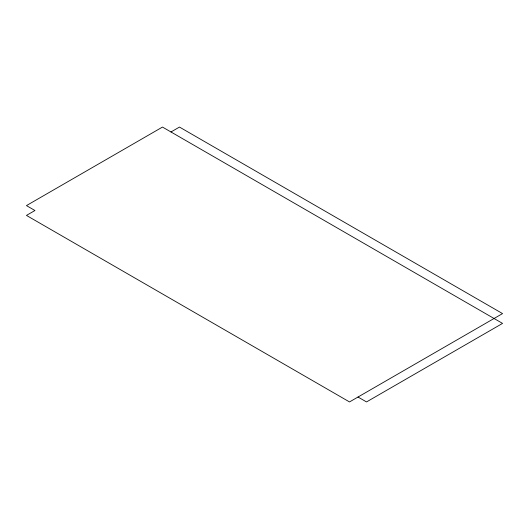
<?xml version="1.0" encoding="UTF-8"?>
<svg xmlns="http://www.w3.org/2000/svg" width="529" height="529" viewBox="0 0 529 529"><rect width="100%" height="100%" fill="white"/><g stroke="black" fill="none" stroke-linecap="round" stroke-linejoin="round"><path stroke-width="0.79" d="M170.979 131.972L179.483 127.066L502.55 313.585L349.517 401.934L26.45 215.415L34.954 210.509L26.45 205.596L162.482 127.066L502.55 323.404L366.524 401.934L358.021 397.028"/></g></svg>
